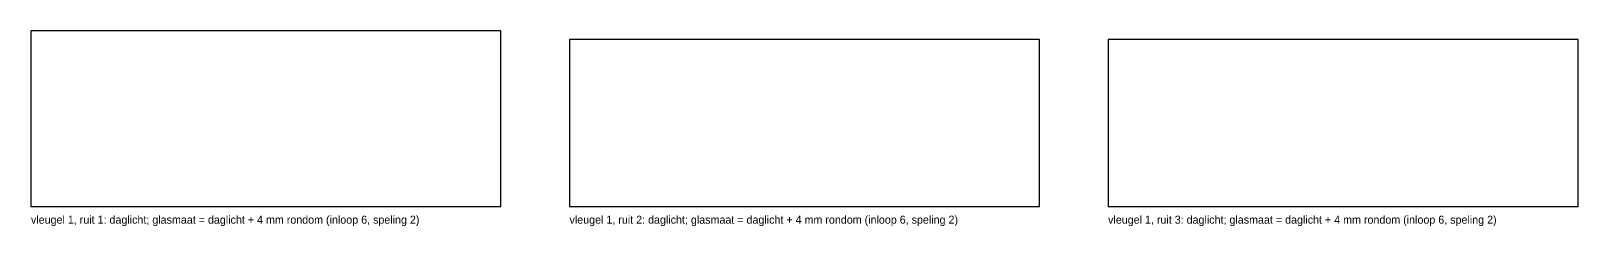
# Model space of a CAD drawing. Header units: millimetres. Extents: x 0 to 6473, y -34 to 396.
# Drawn here: x 0 to 2706, y -34 to 308 of the extents above; entities that cross this region are included whole.
import ezdxf

# ---------------------------------------------------------------- set-up
doc = ezdxf.new("R2010")
doc.units = ezdxf.units.MM

msp = doc.modelspace()

# ---------------------------------------------------------------- linework, layer by layer
at = {"layer": 'DAGLICHT'}
for p, q in [((822, 307.5), (0, 307.5)), ((0, 307.5), (0, 0)), ((822, 0), (822, 307.5)), ((1764, 292.5), (942, 292.5)), ((942, 292.5), (942, 0)), ((1764, 0), (1764, 292.5)), ((2706, 292.5), (1884, 292.5)), ((1884, 292.5), (1884, 0)), ((2706, 0), (2706, 292.5)), ((0, 0), (822, 0)), ((942, 0), (1764, 0)), ((1884, 0), (2706, 0))]:
    msp.add_line(p, q, dxfattribs=at)

# ---------------------------------------------------------------- texts
at = {"layer": 'TEKST'}
for s, p in [('vleugel 1, ruit 1: daglicht; glasmaat = daglicht + 4 mm rondom (inloop 6, speling 2)', (0, -30)), ('vleugel 1, ruit 2: daglicht; glasmaat = daglicht + 4 mm rondom (inloop 6, speling 2)', (942, -30)), ('vleugel 1, ruit 3: daglicht; glasmaat = daglicht + 4 mm rondom (inloop 6, speling 2)', (1884, -30))]:
    msp.add_text(s, height=14, dxfattribs=at).set_placement(p)

doc.saveas('drawing.dxf')
